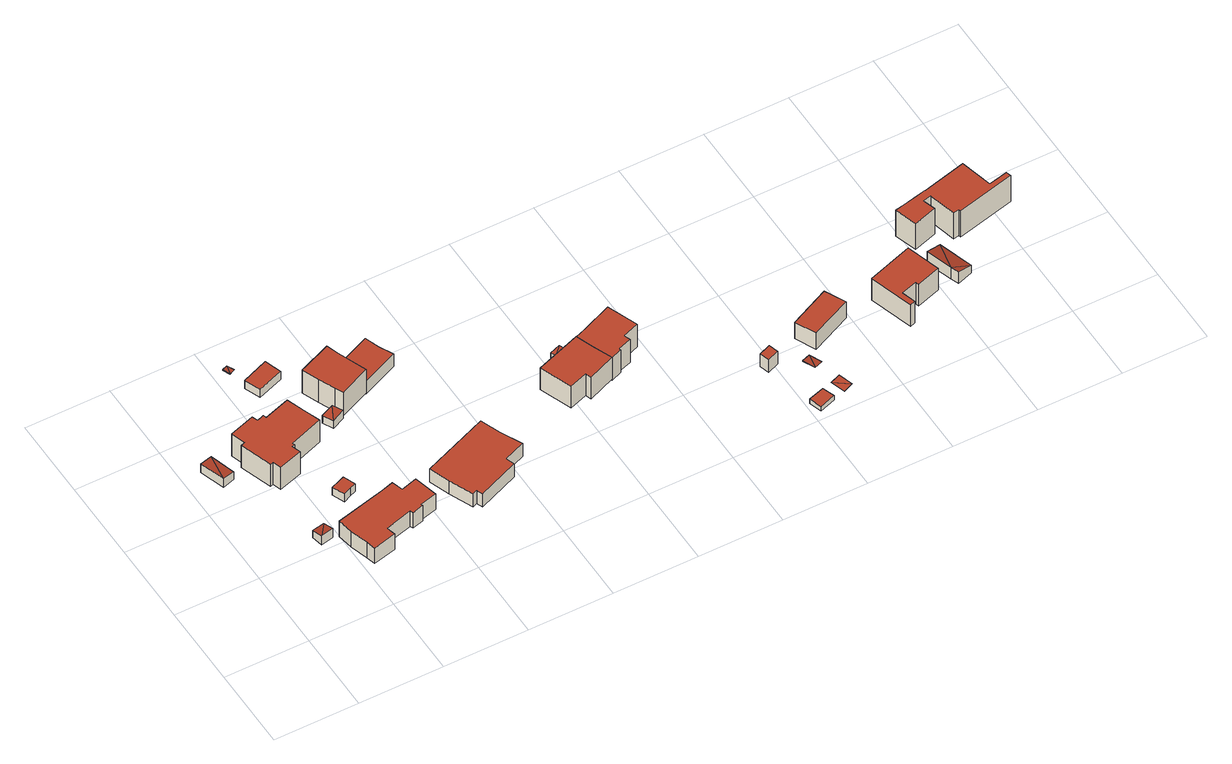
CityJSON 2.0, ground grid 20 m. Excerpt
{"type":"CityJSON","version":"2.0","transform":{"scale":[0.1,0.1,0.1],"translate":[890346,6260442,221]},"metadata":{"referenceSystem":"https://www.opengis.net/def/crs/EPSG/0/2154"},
"CityObjects":{
"building1":{"type":"Building","attributes":{"class":"Building"},"children":["building1-1"]},
"building1-1":{"type":"BuildingPart","parents":["building1"],"geometry":[{"type":"Solid","lod":"2.2","boundaries":[[[[0,1,2]],[[3,0,2]],[[4,5,6,7]],[[2,1,6,7]],[[1,0,5,6]],[[0,3,4,5]],[[3,2,7,4]]]],"semantics":{"surfaces":[{"type":"RoofSurface","rf_azimuth":19.85,"rf_slope":8.14},{"type":"GroundSurface"},{"type":"WallSurface","on_footprint_edge":true}],"values":[[0,0,1,2,2,2,2]]}}]},
"building2":{"type":"Building","attributes":{"class":"Building"},"children":["building2-1"]},
"building2-1":{"type":"BuildingPart","parents":["building2"],"geometry":[{"type":"Solid","lod":"2.2","boundaries":[[[[8,9,10]],[[11,8,10]],[[12,13,14,15]],[[10,9,14,15]],[[9,8,13,14]],[[8,11,12,13]],[[11,10,15,12]]]],"semantics":{"surfaces":[{"type":"RoofSurface","rf_azimuth":99.08,"rf_slope":10.75},{"type":"GroundSurface"},{"type":"WallSurface","on_footprint_edge":true}],"values":[[0,0,1,2,2,2,2]]}}]},
"building3":{"type":"Building","attributes":{"class":"Building"},"children":["building3-1"]},
"building3-1":{"type":"BuildingPart","parents":["building3"],"geometry":[{"type":"Solid","lod":"2.2","boundaries":[[[[16,17,18,19,20,21,22,23,24,25,26,27,28,29,30]],[[31,32,33,34,35,36,37,38,39,40,41,42,43,44,45]],[[45,44,29,30]],[[44,43,28,29]],[[43,42,27,28]],[[42,41,26,27]],[[41,40,25,26]],[[40,39,24,25]],[[39,38,23,24]],[[38,37,22,23]],[[37,36,21,22]],[[36,35,20,21]],[[35,34,19,20]],[[34,33,18,19]],[[33,32,17,18]],[[32,31,16,17]],[[31,45,30,16]]]],"semantics":{"surfaces":[{"type":"GroundSurface"},{"type":"RoofSurface"},{"type":"WallSurface","on_footprint_edge":true}],"values":[[0,1,2,2,2,2,2,2,2,2,2,2,2,2,2,2,2]]}}]},
"building4":{"type":"Building","attributes":{"class":"Building"},"children":["building4-1"]},
"building4-1":{"type":"BuildingPart","parents":["building4"],"geometry":[{"type":"Solid","lod":"2.2","boundaries":[[[[46,47,48,49,50,51,52,53,54,55,56,57,58,59,60,61,62]],[[63,64,65,66,67,68,69,70,71,72,73,74,75,76,77,78,79]],[[79,78,61,62]],[[78,77,60,61]],[[77,76,59,60]],[[76,75,58,59]],[[75,74,57,58]],[[74,73,56,57]],[[73,72,55,56]],[[72,71,54,55]],[[71,70,53,54]],[[70,69,52,53]],[[69,68,51,52]],[[68,67,50,51]],[[67,66,49,50]],[[66,65,48,49]],[[65,64,47,48]],[[64,63,46,47]],[[63,79,62,46]]]],"semantics":{"surfaces":[{"type":"GroundSurface"},{"type":"RoofSurface"},{"type":"WallSurface","on_footprint_edge":true}],"values":[[0,1,2,2,2,2,2,2,2,2,2,2,2,2,2,2,2,2,2]]}}]},
"building5":{"type":"Building","attributes":{"class":"Building"},"children":["building5-1"]},
"building5-1":{"type":"BuildingPart","parents":["building5"],"geometry":[{"type":"Solid","lod":"2.2","boundaries":[[[[80,81,82,83,84,85]],[[86,87,88,89,90,91]],[[91,90,84,85]],[[90,89,83,84]],[[89,88,82,83]],[[88,87,81,82]],[[87,86,80,81]],[[86,91,85,80]]]],"semantics":{"surfaces":[{"type":"GroundSurface"},{"type":"RoofSurface"},{"type":"WallSurface","on_footprint_edge":true}],"values":[[0,1,2,2,2,2,2,2]]}}]},
"building6":{"type":"Building","attributes":{"class":"Building"},"children":["building6-1"]},
"building6-1":{"type":"BuildingPart","parents":["building6"],"geometry":[{"type":"Solid","lod":"2.2","boundaries":[[[[92,93,94]],[[95,92,94]],[[96,97,98,99]],[[94,93,98,99]],[[93,92,97,98]],[[92,95,96,97]],[[95,94,99,96]]]],"semantics":{"surfaces":[{"type":"RoofSurface","rf_azimuth":350.25,"rf_slope":10.7},{"type":"GroundSurface"},{"type":"WallSurface","on_footprint_edge":true}],"values":[[0,0,1,2,2,2,2]]}}]},
"building7":{"type":"Building","attributes":{"class":"Building"},"children":["building7-1"]},
"building7-1":{"type":"BuildingPart","parents":["building7"],"geometry":[{"type":"Solid","lod":"2.2","boundaries":[[[[100,101,102,103]],[[104,105,106,107]],[[107,106,102,103]],[[106,105,101,102]],[[105,104,100,101]],[[104,107,103,100]]]],"semantics":{"surfaces":[{"type":"GroundSurface"},{"type":"RoofSurface"},{"type":"WallSurface","on_footprint_edge":true}],"values":[[0,1,2,2,2,2]]}}]},
"building8":{"type":"Building","attributes":{"class":"Building"},"children":["building8-1"]},
"building8-1":{"type":"BuildingPart","parents":["building8"],"geometry":[{"type":"Solid","lod":"2.2","boundaries":[[[[108,109,110]],[[111,110,109]],[[112,113,114,115]],[[111,109,114,115]],[[109,108,113,114]],[[108,110,112,113]],[[110,111,115,112]]]],"semantics":{"surfaces":[{"type":"RoofSurface","rf_azimuth":183.24,"rf_slope":1.45},{"type":"GroundSurface"},{"type":"WallSurface","on_footprint_edge":true}],"values":[[0,0,1,2,2,2,2]]}}]},
"building9":{"type":"Building","attributes":{"class":"Building"},"children":["building9-1"]},
"building9-1":{"type":"BuildingPart","parents":["building9"],"geometry":[{"type":"Solid","lod":"2.2","boundaries":[[[[116,117,118,119,120,121,122]],[[123,124,125,126,127,128,129]],[[129,128,121,122]],[[128,127,120,121]],[[127,126,119,120]],[[126,125,118,119]],[[125,124,117,118]],[[124,123,116,117]],[[123,129,122,116]]]],"semantics":{"surfaces":[{"type":"GroundSurface"},{"type":"RoofSurface"},{"type":"WallSurface","on_footprint_edge":true}],"values":[[0,1,2,2,2,2,2,2,2]]}}]},
"building10":{"type":"Building","attributes":{"class":"Building"},"children":["building10-1"]},
"building10-1":{"type":"BuildingPart","parents":["building10"],"geometry":[{"type":"Solid","lod":"2.2","boundaries":[[[[130,131,132,133,134,135,136,137,138,139]],[[140,141,142,143,144,145,146,147,148,149]],[[149,148,138,139]],[[148,147,137,138]],[[147,146,136,137]],[[146,145,135,136]],[[145,144,134,135]],[[144,143,133,134]],[[143,142,132,133]],[[142,141,131,132]],[[141,140,130,131]],[[140,149,139,130]]]],"semantics":{"surfaces":[{"type":"GroundSurface"},{"type":"RoofSurface"},{"type":"WallSurface","on_footprint_edge":true}],"values":[[0,1,2,2,2,2,2,2,2,2,2,2]]}}]},
"building11":{"type":"Building","attributes":{"class":"Building"},"children":["building11-1"]},
"building11-1":{"type":"BuildingPart","parents":["building11"],"geometry":[{"type":"Solid","lod":"2.2","boundaries":[[[[150,151,152,153,154]],[[155,156,157,158,159]],[[159,158,153,154]],[[158,157,152,153]],[[157,156,151,152]],[[156,155,150,151]],[[155,159,154,150]]]],"semantics":{"surfaces":[{"type":"GroundSurface"},{"type":"RoofSurface"},{"type":"WallSurface","on_footprint_edge":true}],"values":[[0,1,2,2,2,2,2]]}}]},
"building12":{"type":"Building","attributes":{"class":"Building"},"children":["building12-1"]},
"building12-1":{"type":"BuildingPart","parents":["building12"],"geometry":[{"type":"Solid","lod":"2.2","boundaries":[[[[160,161,162,163,164,165,166]],[[167,168,169,170,171,172,173]],[[173,172,165,166]],[[172,171,164,165]],[[171,170,163,164]],[[170,169,162,163]],[[169,168,161,162]],[[168,167,160,161]],[[167,173,166,160]]]],"semantics":{"surfaces":[{"type":"GroundSurface"},{"type":"RoofSurface"},{"type":"WallSurface","on_footprint_edge":true}],"values":[[0,1,2,2,2,2,2,2,2]]}}]},
"building13":{"type":"Building","attributes":{"class":"Building"},"children":["building13-1"]},
"building13-1":{"type":"BuildingPart","parents":["building13"],"geometry":[{"type":"Solid","lod":"2.2","boundaries":[[[[174,175,176]],[[177,174,178]],[[176,178,174]],[[179,176,175]],[[180,181,182,183,184,185]],[[179,175,184,185]],[[175,174,183,184]],[[174,177,182,183]],[[177,178,181,182]],[[178,176,180,181]],[[176,179,185,180]]]],"semantics":{"surfaces":[{"type":"RoofSurface","rf_azimuth":38.05,"rf_slope":1.56},{"type":"GroundSurface"},{"type":"WallSurface","on_footprint_edge":true}],"values":[[0,0,0,0,1,2,2,2,2,2,2]]}}]},
"building14":{"type":"Building","attributes":{"class":"Building"},"children":["building14-1"]},
"building14-1":{"type":"BuildingPart","parents":["building14"],"geometry":[{"type":"Solid","lod":"2.2","boundaries":[[[[186,187,188,189,190,191,192,193,194,195]],[[196,197,198,199,200,201,202,203,204,205]],[[205,204,194,195]],[[204,203,193,194]],[[203,202,192,193]],[[202,201,191,192]],[[201,200,190,191]],[[200,199,189,190]],[[199,198,188,189]],[[198,197,187,188]],[[197,196,186,187]],[[196,205,195,186]]]],"semantics":{"surfaces":[{"type":"GroundSurface"},{"type":"RoofSurface"},{"type":"WallSurface","on_footprint_edge":true}],"values":[[0,1,2,2,2,2,2,2,2,2,2,2]]}}]},
"building15":{"type":"Building","attributes":{"class":"Building"},"children":["building15-1"]},
"building15-1":{"type":"BuildingPart","parents":["building15"],"geometry":[{"type":"Solid","lod":"2.2","boundaries":[[[[206,207,208,209]],[[210,211,212,213]],[[213,212,208,209]],[[212,211,207,208]],[[211,210,206,207]],[[210,213,209,206]]]],"semantics":{"surfaces":[{"type":"GroundSurface"},{"type":"RoofSurface"},{"type":"WallSurface","on_footprint_edge":true}],"values":[[0,1,2,2,2,2]]}}]},
"building16":{"type":"Building","attributes":{"class":"Building"},"children":["building16-1"]},
"building16-1":{"type":"BuildingPart","parents":["building16"],"geometry":[{"type":"Solid","lod":"2.2","boundaries":[[[[214,215,216,217]],[[218,219,220,221]],[[221,220,216,217]],[[220,219,215,216]],[[219,218,214,215]],[[218,221,217,214]]]],"semantics":{"surfaces":[{"type":"GroundSurface"},{"type":"RoofSurface"},{"type":"WallSurface","on_footprint_edge":true}],"values":[[0,1,2,2,2,2]]}}]},
"building17":{"type":"Building","attributes":{"class":"Building"},"children":["building17-1"]},
"building17-1":{"type":"BuildingPart","parents":["building17"],"geometry":[{"type":"Solid","lod":"2.2","boundaries":[[[[222,223,224]],[[225,222,224]],[[226,222,227,228]],[[224,223,227,228]],[[223,222,227]],[[225,226,222]],[[225,224,228,226]]]],"semantics":{"surfaces":[{"type":"RoofSurface","rf_azimuth":6.1,"rf_slope":6.39},{"type":"GroundSurface"},{"type":"WallSurface","on_footprint_edge":true}],"values":[[0,0,1,2,2,2,2]]}}]},
"building18":{"type":"Building","attributes":{"class":"Building"},"children":["building18-1"]},
"building18-1":{"type":"BuildingPart","parents":["building18"],"geometry":[{"type":"Solid","lod":"2.2","boundaries":[[[[229,230,231]],[[232,231,230]],[[233,234,230,232]],[[229,234,230]],[[229,231,233,234]],[[231,232,233]]]],"semantics":{"surfaces":[{"type":"RoofSurface","rf_azimuth":197.64,"rf_slope":3.92},{"type":"GroundSurface"},{"type":"WallSurface","on_footprint_edge":true}],"values":[[0,0,1,2,2,2]]}}]},
"building19":{"type":"Building","attributes":{"class":"Building"},"children":["building19-1"]},
"building19-1":{"type":"BuildingPart","parents":["building19"],"geometry":[{"type":"Solid","lod":"2.2","boundaries":[[[[235,236,237,238]],[[239,240,241,242]],[[242,241,237,238]],[[241,240,236,237]],[[240,239,235,236]],[[239,242,238,235]]]],"semantics":{"surfaces":[{"type":"GroundSurface"},{"type":"RoofSurface"},{"type":"WallSurface","on_footprint_edge":true}],"values":[[0,1,2,2,2,2]]}}]},
"building20":{"type":"Building","attributes":{"class":"Building"},"children":["building20-1"]},
"building20-1":{"type":"BuildingPart","parents":["building20"],"geometry":[{"type":"Solid","lod":"2.2","boundaries":[[[[243,244,245,246,247,248,249,250]],[[251,252,253,254,255,256,257,258]],[[258,257,249,250]],[[257,256,248,249]],[[256,255,247,248]],[[255,254,246,247]],[[254,253,245,246]],[[253,252,244,245]],[[252,251,243,244]],[[251,258,250,243]]]],"semantics":{"surfaces":[{"type":"GroundSurface"},{"type":"RoofSurface"},{"type":"WallSurface","on_footprint_edge":true}],"values":[[0,1,2,2,2,2,2,2,2,2]]}}]},
"building21":{"type":"Building","attributes":{"class":"Building"},"children":["building21-1"]},
"building21-1":{"type":"BuildingPart","parents":["building21"],"geometry":[{"type":"Solid","lod":"2.2","boundaries":[[[[259,260,261]],[[262,261,260]],[[263,261,262]],[[264,265,266,267,268]],[[262,260,267,268]],[[260,259,266,267]],[[259,261,265,266]],[[261,263,264,265]],[[263,262,268,264]]]],"semantics":{"surfaces":[{"type":"RoofSurface","rf_azimuth":13.79,"rf_slope":16.59},{"type":"GroundSurface"},{"type":"WallSurface","on_footprint_edge":true}],"values":[[0,0,0,1,2,2,2,2,2]]}}]},
"building22":{"type":"Building","attributes":{"class":"Building"},"children":["building22-1"]},
"building22-1":{"type":"BuildingPart","parents":["building22"],"geometry":[{"type":"Solid","lod":"2.2","boundaries":[[[[269,270,271,272,273,274,275,276,277,278,279,280,281,282,283,284]],[[285,286,287,288,289,290,291,292,293,294,295,296,297,298,299,300]],[[300,299,283,284]],[[299,298,282,283]],[[298,297,281,282]],[[297,296,280,281]],[[296,295,279,280]],[[295,294,278,279]],[[294,293,277,278]],[[293,292,276,277]],[[292,291,275,276]],[[291,290,274,275]],[[290,289,273,274]],[[289,288,272,273]],[[288,287,271,272]],[[287,286,270,271]],[[286,285,269,270]],[[285,300,284,269]]]],"semantics":{"surfaces":[{"type":"GroundSurface"},{"type":"RoofSurface"},{"type":"WallSurface","on_footprint_edge":true}],"values":[[0,1,2,2,2,2,2,2,2,2,2,2,2,2,2,2,2,2]]}}]}
},
"vertices":[
[27,388,111],[56,397,106],[38,457,106],[8,447,110],[8,447,84],[27,388,84],[56,397,84],[38,457,84],
[143,183,105],[113,177,106],[119,150,111],[149,157,110],[149,157,84],[143,183,84],[113,177,84],[119,150,84],
[164,157,78],[171,120,78],[183,77,78],[188,56,78],[243,69,78],[238,91,78],[302,108,78],[305,101,78],[332,108,78],[331,112,78],[371,122,78],[357,179,78],[319,168,78],[311,194,78],[282,186,78],[164,157,124],[171,120,124],[183,77,124],[188,56,124],[243,69,124],[238,91,124],[302,108,124],[305,101,124],[332,108,124],[331,112,124],[371,122,124],[357,179,124],[319,168,124],[311,194,124],[282,186,124],
[254,453,64],[239,494,64],[178,474,64],[176,482,64],[159,476,64],[154,490,64],[95,471,64],[106,437,64],[95,433,64],[120,358,64],[127,360,64],[133,340,64],[190,357,64],[183,378,64],[190,380,64],[188,385,64],[268,413,64],[254,453,130],[239,494,130],[178,474,130],[176,482,130],[159,476,130],[154,490,130],[95,471,130],[106,437,130],[95,433,130],[120,358,130],[127,360,130],[133,340,130],[190,357,130],[183,378,130],[190,380,130],[188,385,130],[268,413,130],
[253,244,82],[242,273,82],[226,267,82],[208,260,82],[220,231,82],[238,239,82],[253,244,105],[242,273,105],[226,267,105],[208,260,105],[220,231,105],[238,239,105],
[206,681,76],[193,674,78],[201,658,76],[215,665,74],[215,665,75],[206,681,75],[193,674,75],[201,658,75],
[270,635,73],[208,611,73],[222,574,73],[283,595,73],[270,635,97],[208,611,97],[222,574,97],[283,595,97],
[340,440,94],[328,465,93],[309,426,93],[297,451,93],[309,426,70],[340,440,70],[328,465,70],[297,451,70],
[346,449,67],[417,480,67],[391,547,67],[381,576,67],[305,545,67],[320,506,67],[336,469,67],[346,449,137],[417,480,137],[391,547,137],[381,576,137],[305,545,137],[320,506,137],[336,469,137],
[552,147,68],[602,167,68],[577,219,68],[560,264,68],[403,202,68],[421,153,68],[445,97,68],[456,102,68],[462,88,68],[559,127,68],[552,147,107],[602,167,107],[577,219,107],[560,264,107],[403,202,107],[421,153,107],[445,97,107],[456,102,107],[462,88,107],[559,127,107],
[487,551,64],[476,584,64],[391,547,64],[417,480,64],[504,517,64],[487,551,101],[476,584,101],[391,547,101],[417,480,101],[504,517,101],
[732,318,56],[761,242,56],[804,257,56],[808,243,56],[873,269,56],[854,315,56],[839,356,56],[732,318,120],[761,242,120],[804,257,120],[808,243,120],[873,269,120],[854,315,120],[839,356,120],
[798,368,74],[805,353,74],[824,377,73],[793,380,74],[819,390,73],[830,362,73],[824,377,54],[819,390,54],[793,380,54],[798,368,54],[805,353,54],[830,362,54],
[839,356,51],[854,315,51],[873,269,51],[899,279,51],[898,283,51],[930,294,51],[925,309,51],[964,323,51],[936,395,51],[863,365,51],[839,356,119],[854,315,119],[873,269,119],[899,279,119],[898,283,119],[930,294,119],[925,309,119],[964,323,119],[936,395,119],[863,365,119],
[1174,152,63],[1146,141,63],[1153,118,63],[1181,129,63],[1174,152,100],[1146,141,100],[1153,118,100],[1181,129,100],
[1241,51,16],[1203,39,16],[1213,9,16],[1251,22,16],[1241,51,29],[1203,39,29],[1213,9,29],[1251,22,29],
[1260,137,38],[1240,129,41],[1253,101,39],[1273,109,37],[1273,109,38],[1240,129,38],[1253,101,38],
[1294,76,17],[1271,67,16],[1305,41,17],[1282,32,16],[1305,41,16],[1294,76,16],
[1388,207,13],[1364,255,13],[1269,211,13],[1292,163,13],[1388,207,62],[1364,255,62],[1269,211,62],[1292,163,62],
[1569,267,3],[1463,232,3],[1494,129,3],[1506,133,3],[1496,165,3],[1534,177,3],[1537,169,3],[1593,187,3],[1569,267,68],[1463,232,68],[1494,129,68],[1506,133,68],[1496,165,68],[1534,177,68],[1537,169,68],[1593,187,68],
[1639,183,36],[1676,195,24],[1632,201,37],[1649,275,26],[1612,263,38],[1612,263,2],[1632,201,2],[1639,183,2],[1676,195,2],[1649,275,2],
[1707,291,3],[1844,324,3],[1841,336,3],[1796,326,3],[1777,402,3],[1672,376,3],[1671,377,3],[1651,372,3],[1618,365,3],[1595,360,3],[1610,307,3],[1665,324,3],[1656,353,3],[1676,358,3],[1692,293,3],[1705,296,3],[1707,291,80],[1844,324,80],[1841,336,80],[1796,326,80],[1777,402,80],[1672,376,80],[1671,377,80],[1651,372,80],[1618,365,80],[1595,360,80],[1610,307,80],[1665,324,80],[1656,353,80],[1676,358,80],[1692,293,80],[1705,296,80]
]}
